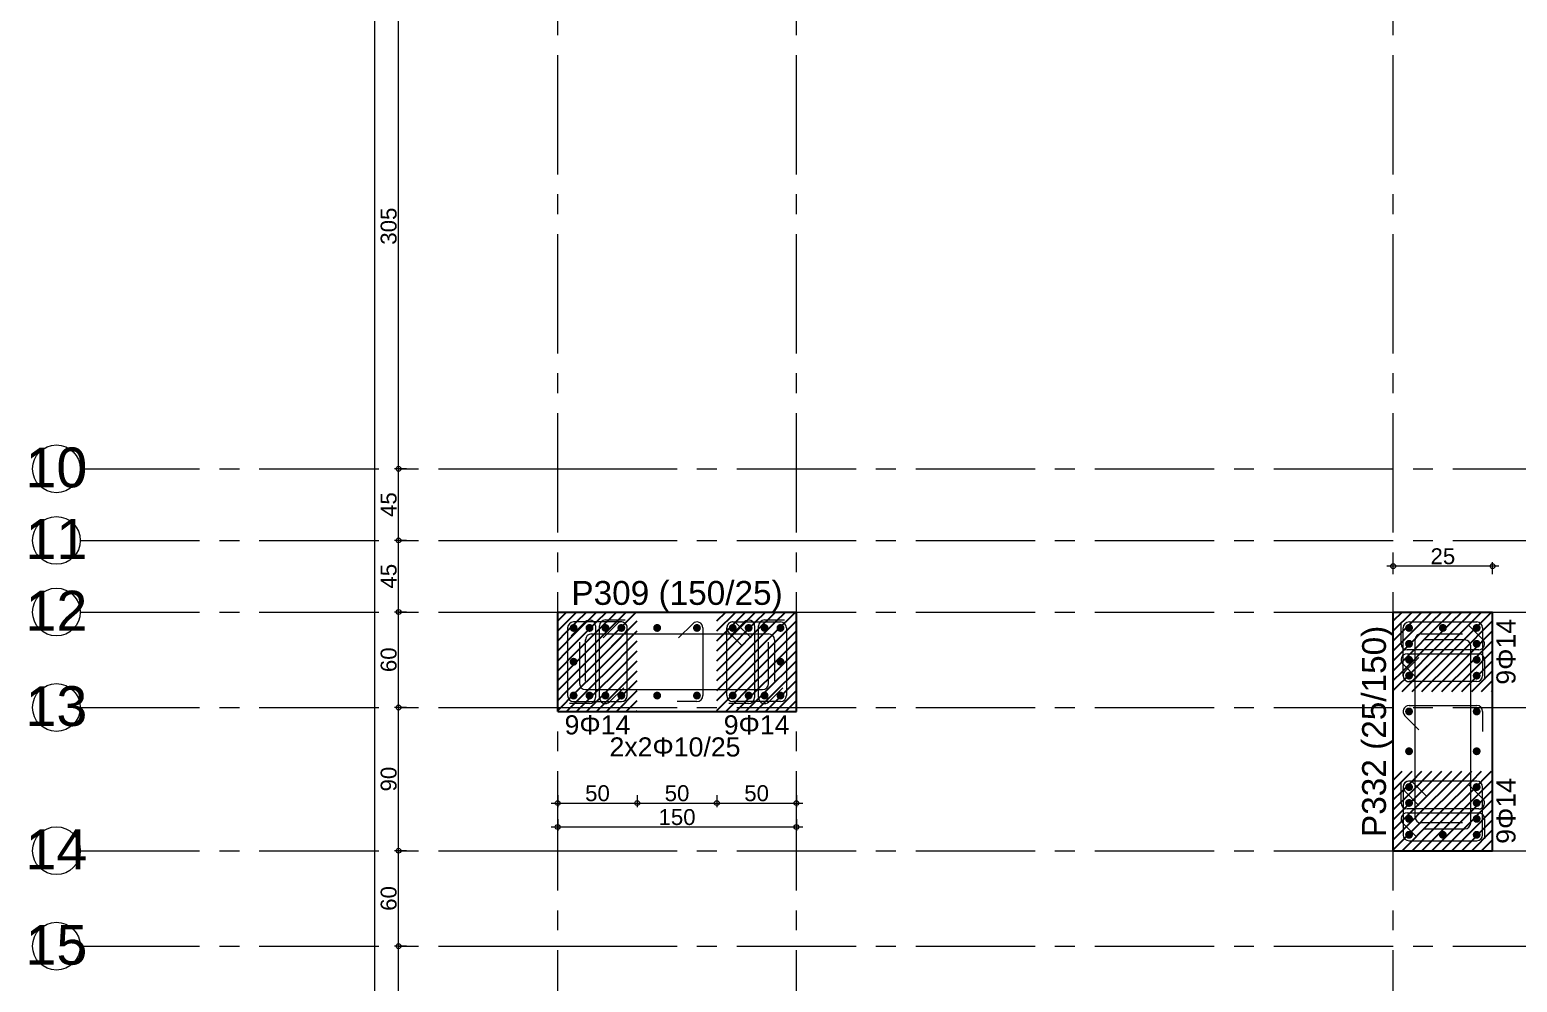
# Model space of a CAD drawing. Header units: millimetres. Extents: x 2232 to 85269, y -3593 to 5869.
# Drawn here: x 32530 to 33465, y 4461 to 5059 of the extents above; entities that cross this region are included whole.
import ezdxf

# ---------------------------------------------------------------- set-up
doc = ezdxf.new("R2010")
doc.units = ezdxf.units.MM
doc.linetypes.add('CENTER2', pattern=[112.5, 75, -12.5, 12.5, -12.5])
doc.linetypes.add('DASHDOT2', pattern=[12.7, 6.35, -3.175, 0, -3.175])
doc.layers.add('aks', color=251, linetype='DASHDOT2', lineweight=35)
for name, color, linetype in [('Donatı Yazısı', 7, 'Continuous'), ('Donatı Çizgisi', 7, 'Continuous'), ('Kolon', 7, 'Continuous'), ('Ölçülendirme', 7, 'Continuous')]:
    doc.layers.add(name, color=color, linetype=linetype)
doc.styles.add('arial_1_18', font='arial.ttf', dxfattribs={"height": 0.2})

# ---------------------------------------------------------------- blocks, each defined once
blk = doc.blocks.new('IDE999Entity7006')
at = {"layer": 'aks', "color": 250, "linetype": 'CENTER2', "lineweight": 5}
blk.add_lwpolyline([(24550.63, 200), (24550.63, 2530)], dxfattribs=at)
blk = doc.blocks.new('IDE999Entity7015')
at = {"layer": 'aks', "color": 250, "linetype": 'CENTER2', "lineweight": 5}
blk.add_lwpolyline([(24025.63, 200), (24025.63, 2530)], dxfattribs=at)
blk = doc.blocks.new('IDE999Entity7016')
at = {"layer": 'aks', "color": 250, "linetype": 'CENTER2', "lineweight": 5}
blk.add_lwpolyline([(24175.63, 200), (24175.63, 2530)], dxfattribs=at)
blk = doc.blocks.new('IDE999Entity7028')
at = {"layer": 'aks', "color": 250, "linetype": 'CENTER2', "lineweight": 5}
for points in [[(23725.63, 1575), (24025.63, 1575)], [(24025.63, 1575), (27285.63, 1575)]]:
    blk.add_lwpolyline(points, dxfattribs=at)
at = {"layer": 'aks', "color": 30, "linetype": 'Continuous', "lineweight": 5}
blk.add_circle((23710.63, 1575), 15, dxfattribs=at)
at = {"layer": 'aks', "color": 1, "linetype": 'Continuous', "lineweight": 5, "style": 'arial_1_18'}
blk.add_text('14', height=25, dxfattribs=at).set_placement((23691.21, 1563.37))
blk = doc.blocks.new('IDE999Entity7029')
at = {"layer": 'aks', "color": 250, "linetype": 'CENTER2', "lineweight": 5}
for points in [[(23725.63, 1725), (24025.63, 1725)], [(24025.63, 1725), (27285.63, 1725)]]:
    blk.add_lwpolyline(points, dxfattribs=at)
at = {"layer": 'aks', "color": 30, "linetype": 'Continuous', "lineweight": 5}
blk.add_circle((23710.63, 1725), 15, dxfattribs=at)
at = {"layer": 'aks', "color": 1, "linetype": 'Continuous', "lineweight": 5, "style": 'arial_1_18'}
blk.add_text('12', height=25, dxfattribs=at).set_placement((23691.21, 1713.37))
blk = doc.blocks.new('IDE999Entity7030')
at = {"layer": 'aks', "color": 250, "linetype": 'CENTER2', "lineweight": 5}
for points in [[(23725.63, 1515), (24025.63, 1515)], [(24025.63, 1515), (27285.63, 1515)]]:
    blk.add_lwpolyline(points, dxfattribs=at)
at = {"layer": 'aks', "color": 30, "linetype": 'Continuous', "lineweight": 5}
blk.add_circle((23710.63, 1515), 15, dxfattribs=at)
at = {"layer": 'aks', "color": 1, "linetype": 'Continuous', "lineweight": 5, "style": 'arial_1_18'}
blk.add_text('15', height=25, dxfattribs=at).set_placement((23691.21, 1503.37))
blk = doc.blocks.new('IDE999Entity7031')
at = {"layer": 'aks', "color": 250, "linetype": 'CENTER2', "lineweight": 5}
for points in [[(23725.63, 1770), (24025.63, 1770)], [(24025.63, 1770), (27285.63, 1770)]]:
    blk.add_lwpolyline(points, dxfattribs=at)
at = {"layer": 'aks', "color": 30, "linetype": 'Continuous', "lineweight": 5}
blk.add_circle((23710.63, 1770), 15, dxfattribs=at)
at = {"layer": 'aks', "color": 1, "linetype": 'Continuous', "lineweight": 5, "style": 'arial_1_18'}
blk.add_text('11', height=25, dxfattribs=at).set_placement((23691.21, 1758.37))
blk = doc.blocks.new('IDE999Entity7032')
at = {"layer": 'aks', "color": 250, "linetype": 'CENTER2', "lineweight": 5}
for points in [[(23725.63, 1665), (24025.63, 1665)], [(24025.63, 1665), (27285.63, 1665)]]:
    blk.add_lwpolyline(points, dxfattribs=at)
at = {"layer": 'aks', "color": 30, "linetype": 'Continuous', "lineweight": 5}
blk.add_circle((23710.63, 1665), 15, dxfattribs=at)
at = {"layer": 'aks', "color": 1, "linetype": 'Continuous', "lineweight": 5, "style": 'arial_1_18'}
blk.add_text('13', height=25, dxfattribs=at).set_placement((23691.21, 1653.37))
blk = doc.blocks.new('IDE999Entity7033')
at = {"layer": 'aks', "color": 250, "linetype": 'CENTER2', "lineweight": 5}
for points in [[(23725.63, 1815), (24025.63, 1815)], [(24025.63, 1815), (27285.63, 1815)]]:
    blk.add_lwpolyline(points, dxfattribs=at)
at = {"layer": 'aks', "color": 30, "linetype": 'Continuous', "lineweight": 5}
blk.add_circle((23710.63, 1815), 15, dxfattribs=at)
at = {"layer": 'aks', "color": 1, "linetype": 'Continuous', "lineweight": 5, "style": 'arial_1_18'}
blk.add_text('10', height=25, dxfattribs=at).set_placement((23691.21, 1803.37))

msp = doc.modelspace()

# ---------------------------------------------------------------- hatches: boundary and pattern name
at = {"layer": 'Donatı Çizgisi', "linetype": 'Continuous', "lineweight": 5}
h = msp.add_hatch(color=5, dxfattribs=at)
edge = h.paths.add_edge_path(flags=0)
edge.add_arc((32871.73, 4683.17), 2.5, 0, 360)
h = msp.add_hatch(color=5, dxfattribs=at)
edge = h.paths.add_edge_path(flags=0)
edge.add_arc((32881.73, 4683.17), 2.5, 0, 360)
h = msp.add_hatch(color=5, dxfattribs=at)
edge = h.paths.add_edge_path(flags=0)
edge.add_arc((32891.73, 4683.17), 2.5, 0, 360)
h = msp.add_hatch(color=5, dxfattribs=at)
edge = h.paths.add_edge_path(flags=0)
edge.add_arc((32901.73, 4683.17), 2.5, 0, 360)
h = msp.add_hatch(color=5, dxfattribs=at)
edge = h.paths.add_edge_path(flags=0)
edge.add_arc((32924.23, 4683.17), 2.5, 0, 360)
h = msp.add_hatch(color=5, dxfattribs=at)
edge = h.paths.add_edge_path(flags=0)
edge.add_arc((32949.23, 4683.17), 2.5, 0, 360)
h = msp.add_hatch(color=5, dxfattribs=at)
edge = h.paths.add_edge_path(flags=0)
edge.add_arc((32971.73, 4683.17), 2.5, 0, 360)
h = msp.add_hatch(color=5, dxfattribs=at)
edge = h.paths.add_edge_path(flags=0)
edge.add_arc((32981.73, 4683.17), 2.5, 0, 360)
h = msp.add_hatch(color=5, dxfattribs=at)
edge = h.paths.add_edge_path(flags=0)
edge.add_arc((32991.73, 4683.17), 2.5, 0, 360)
h = msp.add_hatch(color=5, dxfattribs=at)
edge = h.paths.add_edge_path(flags=0)
edge.add_arc((33001.73, 4683.17), 2.5, 0, 360)
h = msp.add_hatch(color=5, dxfattribs=at)
edge = h.paths.add_edge_path(flags=0)
edge.add_arc((33396.73, 4683.17), 2.5, 0, 360)
h = msp.add_hatch(color=5, dxfattribs=at)
edge = h.paths.add_edge_path(flags=0)
edge.add_arc((33417.98, 4683.17), 2.5, 0, 360)
h = msp.add_hatch(color=5, dxfattribs=at)
edge = h.paths.add_edge_path(flags=0)
edge.add_arc((33439.23, 4683.17), 2.5, 0, 360)
h = msp.add_hatch(color=5, dxfattribs=at)
edge = h.paths.add_edge_path(flags=0)
edge.add_arc((33396.73, 4673.17), 2.5, 0, 360)
h = msp.add_hatch(color=5, dxfattribs=at)
edge = h.paths.add_edge_path(flags=0)
edge.add_arc((33439.23, 4673.17), 2.5, 0, 360)
h = msp.add_hatch(color=5, dxfattribs=at)
edge = h.paths.add_edge_path(flags=0)
edge.add_arc((33396.73, 4663.17), 2.5, 0, 360)
h = msp.add_hatch(color=5, dxfattribs=at)
edge = h.paths.add_edge_path(flags=0)
edge.add_arc((33439.23, 4663.17), 2.5, 0, 360)
h = msp.add_hatch(color=5, dxfattribs=at)
edge = h.paths.add_edge_path(flags=0)
edge.add_arc((32871.73, 4661.92), 2.5, 0, 360)
h = msp.add_hatch(color=5, dxfattribs=at)
edge = h.paths.add_edge_path(flags=0)
edge.add_arc((33001.73, 4661.92), 2.5, 0, 360)
h = msp.add_hatch(color=5, dxfattribs=at)
edge = h.paths.add_edge_path(flags=0)
edge.add_arc((33396.73, 4653.17), 2.5, 0, 360)
h = msp.add_hatch(color=5, dxfattribs=at)
edge = h.paths.add_edge_path(flags=0)
edge.add_arc((33439.23, 4653.17), 2.5, 0, 360)
h = msp.add_hatch(color=5, dxfattribs=at)
edge = h.paths.add_edge_path(flags=0)
edge.add_arc((32871.73, 4640.67), 2.5, 0, 360)
h = msp.add_hatch(color=5, dxfattribs=at)
edge = h.paths.add_edge_path(flags=0)
edge.add_arc((32881.73, 4640.67), 2.5, 0, 360)
h = msp.add_hatch(color=5, dxfattribs=at)
edge = h.paths.add_edge_path(flags=0)
edge.add_arc((32891.73, 4640.67), 2.5, 0, 360)
h = msp.add_hatch(color=5, dxfattribs=at)
edge = h.paths.add_edge_path(flags=0)
edge.add_arc((32901.73, 4640.67), 2.5, 0, 360)
h = msp.add_hatch(color=5, dxfattribs=at)
edge = h.paths.add_edge_path(flags=0)
edge.add_arc((32924.23, 4640.67), 2.5, 0, 360)
h = msp.add_hatch(color=5, dxfattribs=at)
edge = h.paths.add_edge_path(flags=0)
edge.add_arc((32949.23, 4640.67), 2.5, 0, 360)
h = msp.add_hatch(color=5, dxfattribs=at)
edge = h.paths.add_edge_path(flags=0)
edge.add_arc((32971.73, 4640.67), 2.5, 0, 360)
h = msp.add_hatch(color=5, dxfattribs=at)
edge = h.paths.add_edge_path(flags=0)
edge.add_arc((32981.73, 4640.67), 2.5, 0, 360)
h = msp.add_hatch(color=5, dxfattribs=at)
edge = h.paths.add_edge_path(flags=0)
edge.add_arc((32991.73, 4640.67), 2.5, 0, 360)
h = msp.add_hatch(color=5, dxfattribs=at)
edge = h.paths.add_edge_path(flags=0)
edge.add_arc((33001.73, 4640.67), 2.5, 0, 360)
h = msp.add_hatch(color=5, dxfattribs=at)
edge = h.paths.add_edge_path(flags=0)
edge.add_arc((33396.73, 4630.67), 2.5, 0, 360)
h = msp.add_hatch(color=5, dxfattribs=at)
edge = h.paths.add_edge_path(flags=0)
edge.add_arc((33439.23, 4630.67), 2.5, 0, 360)
h = msp.add_hatch(color=5, dxfattribs=at)
edge = h.paths.add_edge_path(flags=0)
edge.add_arc((33396.73, 4605.67), 2.5, 0, 360)
h = msp.add_hatch(color=5, dxfattribs=at)
edge = h.paths.add_edge_path(flags=0)
edge.add_arc((33439.23, 4605.67), 2.5, 0, 360)
h = msp.add_hatch(color=5, dxfattribs=at)
edge = h.paths.add_edge_path(flags=0)
edge.add_arc((33396.73, 4583.17), 2.5, 0, 360)
h = msp.add_hatch(color=5, dxfattribs=at)
edge = h.paths.add_edge_path(flags=0)
edge.add_arc((33439.23, 4583.17), 2.5, 0, 360)
h = msp.add_hatch(color=5, dxfattribs=at)
edge = h.paths.add_edge_path(flags=0)
edge.add_arc((33396.73, 4573.17), 2.5, 0, 360)
h = msp.add_hatch(color=5, dxfattribs=at)
edge = h.paths.add_edge_path(flags=0)
edge.add_arc((33439.23, 4573.17), 2.5, 0, 360)
h = msp.add_hatch(color=5, dxfattribs=at)
edge = h.paths.add_edge_path(flags=0)
edge.add_arc((33396.73, 4563.17), 2.5, 0, 360)
h = msp.add_hatch(color=5, dxfattribs=at)
edge = h.paths.add_edge_path(flags=0)
edge.add_arc((33439.23, 4563.17), 2.5, 0, 360)
h = msp.add_hatch(color=5, dxfattribs=at)
edge = h.paths.add_edge_path(flags=0)
edge.add_arc((33396.73, 4553.17), 2.5, 0, 360)
h = msp.add_hatch(color=5, dxfattribs=at)
edge = h.paths.add_edge_path(flags=0)
edge.add_arc((33417.98, 4553.17), 2.5, 0, 360)
h = msp.add_hatch(color=5, dxfattribs=at)
edge = h.paths.add_edge_path(flags=0)
edge.add_arc((33439.23, 4553.17), 2.5, 0, 360)

# ---------------------------------------------------------------- linework, layer by layer
at = {"layer": 'Donatı Çizgisi', "color": 5, "linetype": 'Continuous', "lineweight": 5}
for points in [[(32867.98, 4683.17), (32867.98, 4640.67)], [(32901.73, 4686.92), (32871.73, 4686.92)], [(32899.08, 4685.82), (32890.24, 4676.98)], [(32905.48, 4640.67), (32905.48, 4683.17)], [(32967.98, 4640.67), (32967.98, 4683.17)], [(32971.73, 4686.92), (33001.73, 4686.92)], [(32974.38, 4685.82), (32983.22, 4676.98)], [(33005.48, 4683.17), (33005.48, 4640.67)], [(33392.98, 4653.17), (33392.98, 4683.17)], [(33396.73, 4686.92), (33439.23, 4686.92)], [(33442.98, 4683.17), (33442.98, 4653.17)], [(32895.54, 4671.67), (32904.38, 4680.51)], [(32977.92, 4671.67), (32969.08, 4680.51)], [(33394.08, 4655.82), (33402.92, 4664.66)], [(33408.22, 4659.35), (33399.38, 4650.51)], [(33439.23, 4649.42), (33396.73, 4649.42)], [(32871.73, 4636.92), (32901.73, 4636.92)], [(33001.73, 4636.92), (32971.73, 4636.92)], [(33392.98, 4583.17), (33392.98, 4553.17)], [(33394.08, 4580.51), (33402.92, 4571.67)], [(33439.23, 4586.92), (33396.73, 4586.92)], [(33408.22, 4576.98), (33399.38, 4585.82)], [(33442.98, 4553.17), (33442.98, 4583.17)], [(33396.73, 4549.42), (33439.23, 4549.42)]]:
    msp.add_lwpolyline(points, dxfattribs=at)
at = {"layer": 'Donatı Çizgisi', "color": 1, "linetype": 'Continuous', "lineweight": 5}
for points in [[(32870.24, 4678.23), (32879.08, 4687.07)], [(32885.48, 4684.42), (32885.48, 4639.42)], [(32887.98, 4639.42), (32887.98, 4684.42)], [(32891.73, 4688.17), (32904.23, 4688.17)], [(32937.74, 4676.98), (32946.58, 4685.82)], [(32952.98, 4683.17), (32952.98, 4640.67)], [(32970.24, 4678.23), (32979.08, 4687.07)], [(32985.48, 4684.42), (32985.48, 4639.42)], [(32987.98, 4639.42), (32987.98, 4684.42)], [(32991.73, 4688.17), (33004.23, 4688.17)], [(33391.73, 4673.17), (33391.73, 4685.67)], [(33434.29, 4684.66), (33443.13, 4675.82)], [(32875.48, 4674.17), (32875.48, 4648.17)], [(32879.23, 4649.67), (32879.23, 4675.67)], [(32882.98, 4679.42), (32994.23, 4679.42)], [(32994.23, 4648.17), (32994.23, 4674.17)], [(32997.98, 4675.67), (32997.98, 4649.67)], [(33400.48, 4564.42), (33400.48, 4675.67)], [(33404.23, 4679.42), (33430.23, 4679.42)], [(33431.73, 4675.67), (33405.73, 4675.67)], [(33440.48, 4669.42), (33395.48, 4669.42)], [(33395.48, 4666.92), (33440.48, 4666.92)], [(33435.48, 4560.67), (33435.48, 4671.92)], [(33401.67, 4651.67), (33392.83, 4660.51)], [(33444.23, 4663.17), (33444.23, 4650.67)], [(32879.23, 4644.42), (32990.48, 4644.42)], [(32903.22, 4645.6), (32894.38, 4636.76)], [(32949.23, 4636.92), (32936.73, 4636.92)], [(33003.22, 4645.6), (32994.38, 4636.76)], [(32881.73, 4635.67), (32869.23, 4635.67)], [(32981.73, 4635.67), (32969.23, 4635.67)], [(33402.92, 4619.17), (33394.08, 4628.01)], [(33396.73, 4634.42), (33439.23, 4634.42)], [(33442.98, 4630.67), (33442.98, 4618.17)], [(33391.73, 4573.17), (33391.73, 4585.67)], [(33434.29, 4584.66), (33443.13, 4575.82)], [(33440.48, 4569.42), (33395.48, 4569.42)], [(33395.48, 4566.92), (33440.48, 4566.92)], [(33444.23, 4563.17), (33444.23, 4550.67)], [(33401.67, 4551.67), (33392.83, 4560.51)], [(33430.23, 4560.67), (33404.23, 4560.67)], [(33405.73, 4556.92), (33431.73, 4556.92)]]:
    msp.add_lwpolyline(points, dxfattribs=at)
at = {"layer": 'Donatı Çizgisi', "color": 5, "linetype": 'Continuous', "lineweight": 5}
for centre, start, end in [((32871.73, 4683.17), 90, 180), ((32901.73, 4683.17), 0, 135), ((32901.73, 4683.17), 315, 90), ((32971.73, 4683.17), 90, 225), ((32971.73, 4683.17), 45, 180), ((33001.73, 4683.17), 0, 90), ((33396.73, 4683.17), 90, 180), ((33439.23, 4683.17), 0, 90), ((33396.73, 4653.17), 135, 270), ((33396.73, 4653.17), 180, 315), ((33439.23, 4653.17), 270, 0), ((32871.73, 4640.67), 180, 270), ((32901.73, 4640.67), 270, 0), ((32971.73, 4640.67), 180, 270), ((33001.73, 4640.67), 270, 0), ((33396.73, 4583.17), 45, 180), ((33396.73, 4583.17), 90, 225), ((33439.23, 4583.17), 0, 90), ((33396.73, 4553.17), 180, 270), ((33439.23, 4553.17), 270, 0)]:
    msp.add_arc(centre, 3.75, start, end, dxfattribs=at)
at = {"layer": 'Donatı Çizgisi', "color": 1, "linetype": 'Continuous', "lineweight": 5}
for centre, start, end in [((32881.73, 4684.42), 0, 135), ((32891.73, 4684.42), 90, 180), ((32949.23, 4683.17), 0, 135), ((32981.73, 4684.42), 0, 135), ((32991.73, 4684.42), 90, 180), ((32882.98, 4675.67), 90, 180), ((32994.23, 4675.67), 0, 90), ((33404.23, 4675.67), 90, 180), ((33431.73, 4671.92), 0, 90), ((33440.48, 4673.17), 270, 45), ((33395.48, 4673.17), 180, 270), ((33395.48, 4663.17), 90, 225), ((33440.48, 4663.17), 0, 90), ((32879.23, 4648.17), 180, 270), ((32990.48, 4648.17), 270, 0), ((32881.73, 4639.42), 270, 0), ((32891.73, 4639.42), 180, 315), ((32949.23, 4640.67), 270, 0), ((32981.73, 4639.42), 270, 0), ((32991.73, 4639.42), 180, 315), ((33396.73, 4630.67), 90, 225), ((33439.23, 4630.67), 0, 90), ((33395.48, 4573.17), 180, 270), ((33440.48, 4573.17), 270, 45), ((33395.48, 4563.17), 90, 225), ((33404.23, 4564.42), 180, 270), ((33440.48, 4563.17), 0, 90), ((33431.73, 4560.67), 270, 0)]:
    msp.add_arc(centre, 3.75, start, end, dxfattribs=at)
at = {"layer": 'Kolon', "color": 251, "linetype": 'Continuous', "lineweight": -3}
for points in [[(32861.73, 4681.3), (32873.6, 4693.17)], [(32861.73, 4687.55), (32867.35, 4693.17)], [(32873.6, 4680.67), (32886.1, 4693.17)], [(32873.6, 4686.92), (32879.85, 4693.17)], [(32886.1, 4680.67), (32898.6, 4693.17)], [(32886.1, 4686.92), (32892.35, 4693.17)], [(32898.6, 4680.67), (32911.1, 4693.17)], [(32898.6, 4686.92), (32904.85, 4693.17)], [(32961.73, 4681.3), (32973.6, 4693.17)], [(32961.73, 4687.55), (32967.35, 4693.17)], [(32973.6, 4680.67), (32986.1, 4693.17)], [(32973.6, 4686.92), (32979.85, 4693.17)], [(32986.1, 4680.67), (32998.6, 4693.17)], [(32986.1, 4686.92), (32992.35, 4693.17)], [(32998.6, 4680.67), (33011.1, 4693.17)], [(32998.6, 4686.92), (33004.85, 4693.17)], [(33386.73, 4681.3), (33398.6, 4693.17)], [(33386.73, 4687.55), (33392.35, 4693.17)], [(33398.6, 4680.67), (33411.1, 4693.17)], [(33398.6, 4686.92), (33404.85, 4693.17)], [(33411.1, 4680.67), (33423.6, 4693.17)], [(33411.1, 4686.92), (33417.35, 4693.17)], [(33423.6, 4680.67), (33436.1, 4693.17)], [(33423.6, 4686.92), (33429.85, 4693.17)], [(33436.1, 4680.67), (33448.6, 4693.17)], [(33436.1, 4686.92), (33442.35, 4693.17)], [(32867.35, 4680.67), (32873.6, 4686.92)], [(32879.85, 4680.67), (32886.1, 4686.92)], [(32892.35, 4680.67), (32898.6, 4686.92)], [(32904.85, 4680.67), (32911.1, 4686.92)], [(32911.1, 4686.92), (32911.73, 4687.55)], [(32967.35, 4680.67), (32973.6, 4686.92)], [(32979.85, 4680.67), (32986.1, 4686.92)], [(32992.35, 4680.67), (32998.6, 4686.92)], [(33004.85, 4680.67), (33011.1, 4686.92)], [(33011.1, 4686.92), (33011.73, 4687.55)], [(33392.35, 4680.67), (33398.6, 4686.92)], [(33404.85, 4680.67), (33411.1, 4686.92)], [(33417.35, 4680.67), (33423.6, 4686.92)], [(33429.85, 4680.67), (33436.1, 4686.92)], [(33442.35, 4680.67), (33448.6, 4686.92)], [(33448.6, 4686.92), (33449.23, 4687.55)], [(32861.73, 4668.8), (32873.6, 4680.67)], [(32861.73, 4675.05), (32867.35, 4680.67)], [(32867.35, 4668.17), (32873.6, 4674.42)], [(32873.6, 4668.17), (32886.1, 4680.67)], [(32873.6, 4674.42), (32879.85, 4680.67)], [(32879.85, 4668.17), (32886.1, 4674.42)], [(32886.1, 4668.17), (32898.6, 4680.67)], [(32886.1, 4674.42), (32892.35, 4680.67)], [(32892.35, 4668.17), (32898.6, 4674.42)], [(32898.6, 4668.17), (32911.1, 4680.67)], [(32898.6, 4674.42), (32904.85, 4680.67)], [(32904.85, 4668.17), (32911.1, 4674.42)], [(32911.1, 4680.67), (32911.73, 4681.3)], [(32911.1, 4674.42), (32911.73, 4675.05)], [(32961.73, 4668.8), (32973.6, 4680.67)], [(32961.73, 4675.05), (32967.35, 4680.67)], [(32967.35, 4668.17), (32973.6, 4674.42)], [(32973.6, 4668.17), (32986.1, 4680.67)], [(32973.6, 4674.42), (32979.85, 4680.67)], [(32979.85, 4668.17), (32986.1, 4674.42)], [(32986.1, 4668.17), (32998.6, 4680.67)], [(32986.1, 4674.42), (32992.35, 4680.67)], [(32992.35, 4668.17), (32998.6, 4674.42)], [(32998.6, 4668.17), (33011.1, 4680.67)], [(32998.6, 4674.42), (33004.85, 4680.67)], [(33004.85, 4668.17), (33011.1, 4674.42)], [(33011.1, 4680.67), (33011.73, 4681.3)], [(33011.1, 4674.42), (33011.73, 4675.05)], [(33386.73, 4668.8), (33398.6, 4680.67)], [(33386.73, 4675.05), (33392.35, 4680.67)], [(33392.35, 4668.17), (33398.6, 4674.42)], [(33398.6, 4668.17), (33411.1, 4680.67)], [(33398.6, 4674.42), (33404.85, 4680.67)], [(33404.85, 4668.17), (33411.1, 4674.42)], [(33411.1, 4668.17), (33423.6, 4680.67)], [(33411.1, 4674.42), (33417.35, 4680.67)], [(33417.35, 4668.17), (33423.6, 4674.42)], [(33423.6, 4668.17), (33436.1, 4680.67)], [(33423.6, 4674.42), (33429.85, 4680.67)], [(33429.85, 4668.17), (33436.1, 4674.42)], [(33436.1, 4668.17), (33448.6, 4680.67)], [(33436.1, 4674.42), (33442.35, 4680.67)], [(33442.35, 4668.17), (33448.6, 4674.42)], [(33448.6, 4680.67), (33449.23, 4681.3)], [(33448.6, 4674.42), (33449.23, 4675.05)], [(32861.73, 4656.3), (32873.6, 4668.17)], [(32861.73, 4662.55), (32867.35, 4668.17)], [(32873.6, 4655.67), (32886.1, 4668.17)], [(32873.6, 4661.92), (32879.85, 4668.17)], [(32886.1, 4655.67), (32898.6, 4668.17)], [(32886.1, 4661.92), (32892.35, 4668.17)], [(32898.6, 4655.67), (32911.1, 4668.17)], [(32898.6, 4661.92), (32904.85, 4668.17)], [(32911.1, 4668.17), (32911.73, 4668.8)], [(32961.73, 4656.3), (32973.6, 4668.17)], [(32961.73, 4662.55), (32967.35, 4668.17)], [(32973.6, 4655.67), (32986.1, 4668.17)], [(32973.6, 4661.92), (32979.85, 4668.17)], [(32986.1, 4655.67), (32998.6, 4668.17)], [(32986.1, 4661.92), (32992.35, 4668.17)], [(32998.6, 4655.67), (33011.1, 4668.17)], [(32998.6, 4661.92), (33004.85, 4668.17)], [(33011.1, 4668.17), (33011.73, 4668.8)], [(33386.73, 4656.3), (33398.6, 4668.17)], [(33386.73, 4662.55), (33392.35, 4668.17)], [(33398.6, 4655.67), (33411.1, 4668.17)], [(33398.6, 4661.92), (33404.85, 4668.17)], [(33411.1, 4655.67), (33423.6, 4668.17)], [(33411.1, 4661.92), (33417.35, 4668.17)], [(33423.6, 4655.67), (33436.1, 4668.17)], [(33423.6, 4661.92), (33429.85, 4668.17)], [(33436.1, 4655.67), (33448.6, 4668.17)], [(33436.1, 4661.92), (33442.35, 4668.17)], [(33448.6, 4668.17), (33449.23, 4668.8)], [(32861.73, 4643.8), (32873.6, 4655.67)], [(32861.73, 4650.05), (32867.35, 4655.67)], [(32867.35, 4655.67), (32873.6, 4661.92)], [(32873.6, 4643.17), (32886.1, 4655.67)], [(32873.6, 4649.42), (32879.85, 4655.67)], [(32879.85, 4655.67), (32886.1, 4661.92)], [(32886.1, 4643.17), (32898.6, 4655.67)], [(32886.1, 4649.42), (32892.35, 4655.67)], [(32892.35, 4655.67), (32898.6, 4661.92)], [(32898.6, 4643.17), (32911.1, 4655.67)], [(32898.6, 4649.42), (32904.85, 4655.67)], [(32904.85, 4655.67), (32911.1, 4661.92)], [(32911.1, 4661.92), (32911.73, 4662.55)], [(32911.1, 4655.67), (32911.73, 4656.3)], [(32961.73, 4643.8), (32973.6, 4655.67)], [(32961.73, 4650.05), (32967.35, 4655.67)], [(32967.35, 4655.67), (32973.6, 4661.92)], [(32973.6, 4643.17), (32986.1, 4655.67)], [(32973.6, 4649.42), (32979.85, 4655.67)], [(32979.85, 4655.67), (32986.1, 4661.92)], [(32986.1, 4643.17), (32998.6, 4655.67)], [(32986.1, 4649.42), (32992.35, 4655.67)], [(32992.35, 4655.67), (32998.6, 4661.92)], [(32998.6, 4643.17), (33011.1, 4655.67)], [(32998.6, 4649.42), (33004.85, 4655.67)], [(33004.85, 4655.67), (33011.1, 4661.92)], [(33011.1, 4661.92), (33011.73, 4662.55)], [(33011.1, 4655.67), (33011.73, 4656.3)], [(33386.73, 4643.8), (33398.6, 4655.67)], [(33386.73, 4650.05), (33392.35, 4655.67)], [(33392.35, 4655.67), (33398.6, 4661.92)], [(33398.6, 4643.17), (33411.1, 4655.67)], [(33398.6, 4649.42), (33404.85, 4655.67)], [(33404.85, 4655.67), (33411.1, 4661.92)], [(33411.1, 4643.17), (33423.6, 4655.67)], [(33411.1, 4649.42), (33417.35, 4655.67)], [(33417.35, 4655.67), (33423.6, 4661.92)], [(33423.6, 4643.17), (33436.1, 4655.67)], [(33423.6, 4649.42), (33429.85, 4655.67)], [(33429.85, 4655.67), (33436.1, 4661.92)], [(33436.1, 4643.17), (33448.6, 4655.67)], [(33436.1, 4649.42), (33442.35, 4655.67)], [(33442.35, 4655.67), (33448.6, 4661.92)], [(33448.6, 4661.92), (33449.23, 4662.55)], [(33448.6, 4655.67), (33449.23, 4656.3)], [(32867.35, 4643.17), (32873.6, 4649.42)], [(32879.85, 4643.17), (32886.1, 4649.42)], [(32892.35, 4643.17), (32898.6, 4649.42)], [(32904.85, 4643.17), (32911.1, 4649.42)], [(32911.1, 4649.42), (32911.73, 4650.05)], [(32967.35, 4643.17), (32973.6, 4649.42)], [(32979.85, 4643.17), (32986.1, 4649.42)], [(32992.35, 4643.17), (32998.6, 4649.42)], [(33004.85, 4643.17), (33011.1, 4649.42)], [(33011.1, 4649.42), (33011.73, 4650.05)], [(33392.35, 4643.17), (33398.6, 4649.42)], [(33404.85, 4643.17), (33411.1, 4649.42)], [(33417.35, 4643.17), (33423.6, 4649.42)], [(33429.85, 4643.17), (33436.1, 4649.42)], [(33442.35, 4643.17), (33448.6, 4649.42)], [(33448.6, 4649.42), (33449.23, 4650.05)], [(32861.73, 4631.3), (32873.6, 4643.17)], [(32861.73, 4637.55), (32867.35, 4643.17)], [(32867.35, 4630.67), (32873.6, 4636.92)], [(32873.6, 4630.67), (32886.1, 4643.17)], [(32873.6, 4636.92), (32879.85, 4643.17)], [(32879.85, 4630.67), (32886.1, 4636.92)], [(32886.1, 4630.67), (32898.6, 4643.17)], [(32886.1, 4636.92), (32892.35, 4643.17)], [(32892.35, 4630.67), (32898.6, 4636.92)], [(32898.6, 4630.67), (32911.1, 4643.17)], [(32898.6, 4636.92), (32904.85, 4643.17)], [(32904.85, 4630.67), (32911.1, 4636.92)], [(32911.1, 4643.17), (32911.73, 4643.8)], [(32911.1, 4636.92), (32911.73, 4637.55)], [(32961.73, 4631.3), (32973.6, 4643.17)], [(32961.73, 4637.55), (32967.35, 4643.17)], [(32967.35, 4630.67), (32973.6, 4636.92)], [(32973.6, 4630.67), (32986.1, 4643.17)], [(32973.6, 4636.92), (32979.85, 4643.17)], [(32979.85, 4630.67), (32986.1, 4636.92)], [(32986.1, 4630.67), (32998.6, 4643.17)], [(32986.1, 4636.92), (32992.35, 4643.17)], [(32992.35, 4630.67), (32998.6, 4636.92)], [(32998.6, 4630.67), (33011.1, 4643.17)], [(32998.6, 4636.92), (33004.85, 4643.17)], [(33004.85, 4630.67), (33011.1, 4636.92)], [(33011.1, 4643.17), (33011.73, 4643.8)], [(33011.1, 4636.92), (33011.73, 4637.55)], [(33392.35, 4643.17), (33392.35, 4643.17)], [(33398.6, 4643.17), (33398.6, 4643.17)], [(33404.85, 4643.17), (33404.85, 4643.17)], [(33411.1, 4643.17), (33411.1, 4643.17)], [(33417.35, 4643.17), (33417.35, 4643.17)], [(33423.6, 4643.17), (33423.6, 4643.17)], [(33429.85, 4643.17), (33429.85, 4643.17)], [(33436.1, 4643.17), (33436.1, 4643.17)], [(33442.35, 4643.17), (33442.35, 4643.17)], [(33448.6, 4643.17), (33449.23, 4643.8)], [(33448.6, 4643.17), (33448.6, 4643.17)], [(32867.35, 4630.67), (32867.35, 4630.67)], [(32873.6, 4630.67), (32873.6, 4630.67)], [(32879.85, 4630.67), (32879.85, 4630.67)], [(32886.1, 4630.67), (32886.1, 4630.67)], [(32892.35, 4630.67), (32892.35, 4630.67)], [(32898.6, 4630.67), (32898.6, 4630.67)], [(32904.85, 4630.67), (32904.85, 4630.67)], [(32911.1, 4630.67), (32911.73, 4631.3)], [(32911.1, 4630.67), (32911.1, 4630.67)], [(32967.35, 4630.67), (32967.35, 4630.67)], [(32973.6, 4630.67), (32973.6, 4630.67)], [(32979.85, 4630.67), (32979.85, 4630.67)], [(32986.1, 4630.67), (32986.1, 4630.67)], [(32992.35, 4630.67), (32992.35, 4630.67)], [(32998.6, 4630.67), (32998.6, 4630.67)], [(33004.85, 4630.67), (33004.85, 4630.67)], [(33011.1, 4630.67), (33011.73, 4631.3)], [(33011.1, 4630.67), (33011.1, 4630.67)], [(33386.73, 4581.3), (33398.6, 4593.17)], [(33386.73, 4587.55), (33392.35, 4593.17)], [(33398.6, 4580.67), (33411.1, 4593.17)], [(33398.6, 4586.92), (33404.85, 4593.17)], [(33411.1, 4580.67), (33423.6, 4593.17)], [(33411.1, 4586.92), (33417.35, 4593.17)], [(33423.6, 4580.67), (33436.1, 4593.17)], [(33423.6, 4586.92), (33429.85, 4593.17)], [(33436.1, 4580.67), (33448.6, 4593.17)], [(33436.1, 4586.92), (33442.35, 4593.17)], [(33386.73, 4568.8), (33398.6, 4580.67)], [(33386.73, 4575.05), (33392.35, 4580.67)], [(33392.35, 4580.67), (33398.6, 4586.92)], [(33398.6, 4568.17), (33411.1, 4580.67)], [(33398.6, 4574.42), (33404.85, 4580.67)], [(33404.85, 4580.67), (33411.1, 4586.92)], [(33411.1, 4568.17), (33423.6, 4580.67)], [(33411.1, 4574.42), (33417.35, 4580.67)], [(33417.35, 4580.67), (33423.6, 4586.92)], [(33423.6, 4568.17), (33436.1, 4580.67)], [(33423.6, 4574.42), (33429.85, 4580.67)], [(33429.85, 4580.67), (33436.1, 4586.92)], [(33436.1, 4568.17), (33448.6, 4580.67)], [(33436.1, 4574.42), (33442.35, 4580.67)], [(33442.35, 4580.67), (33448.6, 4586.92)], [(33448.6, 4586.92), (33449.23, 4587.55)], [(33448.6, 4580.67), (33449.23, 4581.3)], [(33392.35, 4568.17), (33398.6, 4574.42)], [(33404.85, 4568.17), (33411.1, 4574.42)], [(33417.35, 4568.17), (33423.6, 4574.42)], [(33429.85, 4568.17), (33436.1, 4574.42)], [(33442.35, 4568.17), (33448.6, 4574.42)], [(33448.6, 4574.42), (33449.23, 4575.05)], [(33386.73, 4556.3), (33398.6, 4568.17)], [(33386.73, 4562.55), (33392.35, 4568.17)], [(33392.35, 4555.67), (33398.6, 4561.92)], [(33398.6, 4555.67), (33411.1, 4568.17)], [(33398.6, 4561.92), (33404.85, 4568.17)], [(33404.85, 4555.67), (33411.1, 4561.92)], [(33411.1, 4555.67), (33423.6, 4568.17)], [(33411.1, 4561.92), (33417.35, 4568.17)], [(33417.35, 4555.67), (33423.6, 4561.92)], [(33423.6, 4555.67), (33436.1, 4568.17)], [(33423.6, 4561.92), (33429.85, 4568.17)], [(33429.85, 4555.67), (33436.1, 4561.92)], [(33436.1, 4555.67), (33448.6, 4568.17)], [(33436.1, 4561.92), (33442.35, 4568.17)], [(33442.35, 4555.67), (33448.6, 4561.92)], [(33448.6, 4568.17), (33449.23, 4568.8)], [(33448.6, 4561.92), (33449.23, 4562.55)], [(33386.73, 4543.8), (33398.6, 4555.67)], [(33386.73, 4550.05), (33392.35, 4555.67)], [(33398.6, 4543.17), (33411.1, 4555.67)], [(33398.6, 4549.42), (33404.85, 4555.67)], [(33411.1, 4543.17), (33423.6, 4555.67)], [(33411.1, 4549.42), (33417.35, 4555.67)], [(33423.6, 4543.17), (33436.1, 4555.67)], [(33423.6, 4549.42), (33429.85, 4555.67)], [(33436.1, 4543.17), (33448.6, 4555.67)], [(33436.1, 4549.42), (33442.35, 4555.67)], [(33448.6, 4555.67), (33449.23, 4556.3)], [(33392.35, 4543.17), (33398.6, 4549.42)], [(33392.35, 4543.17), (33392.35, 4543.17)], [(33398.6, 4543.17), (33398.6, 4543.17)], [(33404.85, 4543.17), (33411.1, 4549.42)], [(33404.85, 4543.17), (33404.85, 4543.17)], [(33411.1, 4543.17), (33411.1, 4543.17)], [(33417.35, 4543.17), (33423.6, 4549.42)], [(33417.35, 4543.17), (33417.35, 4543.17)], [(33423.6, 4543.17), (33423.6, 4543.17)], [(33429.85, 4543.17), (33436.1, 4549.42)], [(33429.85, 4543.17), (33429.85, 4543.17)], [(33436.1, 4543.17), (33436.1, 4543.17)], [(33442.35, 4543.17), (33448.6, 4549.42)], [(33442.35, 4543.17), (33442.35, 4543.17)], [(33448.6, 4549.42), (33449.23, 4550.05)], [(33448.6, 4543.17), (33449.23, 4543.8)], [(33448.6, 4543.17), (33448.6, 4543.17)]]:
    msp.add_lwpolyline(points, dxfattribs=at)
at = {"layer": 'Kolon', "color": 33, "linetype": 'Continuous', "lineweight": -3}
for points in [[(32861.73, 4693.17), (33011.73, 4693.17)], [(32861.73, 4630.67), (32861.73, 4693.17)], [(33011.73, 4630.67), (33011.73, 4693.17)], [(33386.73, 4543.17), (33386.73, 4693.17)], [(33386.73, 4693.17), (33449.23, 4693.17)], [(33449.23, 4543.17), (33449.23, 4693.17)], [(32861.73, 4630.67), (33011.73, 4630.67)], [(33386.73, 4543.17), (33449.23, 4543.17)]]:
    msp.add_lwpolyline(points, dxfattribs=at)
at = {"layer": 'Ölçülendirme', "color": 5, "linetype": 'Continuous', "lineweight": 5}
for points in [[(32746.73, 3164.17), (32746.73, 5502.17)], [(32761.73, 3164.17), (32761.73, 5502.17)], [(32766.73, 4783.17), (32759.23, 4783.17)], [(32766.73, 4738.17), (32759.23, 4738.17)], [(33453.23, 4721.97), (33382.73, 4721.97)], [(33386.73, 4716.97), (33386.73, 4724.47)], [(33449.23, 4716.97), (33449.23, 4724.47)], [(32766.73, 4693.17), (32759.23, 4693.17)], [(32766.73, 4633.17), (32759.23, 4633.17)], [(32857.73, 4573.07), (33015.73, 4573.07)], [(32861.73, 4578.07), (32861.73, 4570.57)], [(32911.73, 4578.07), (32911.73, 4570.57)], [(32961.73, 4578.07), (32961.73, 4570.57)], [(33011.73, 4578.07), (33011.73, 4570.57)], [(32861.73, 4563.07), (32861.73, 4555.57)], [(33011.73, 4563.07), (33011.73, 4555.57)], [(32857.73, 4558.07), (33015.73, 4558.07)], [(32766.73, 4543.17), (32759.23, 4543.17)], [(32766.73, 4483.17), (32759.23, 4483.17)]]:
    msp.add_lwpolyline(points, dxfattribs=at)
for centre in [(32761.73, 4783.17), (32761.73, 4738.17), (33386.73, 4721.97), (33449.23, 4721.97), (32761.73, 4693.17), (32761.73, 4633.17), (32861.73, 4573.07), (32911.73, 4573.07), (32961.73, 4573.07), (33011.73, 4573.07), (32861.73, 4558.07), (33011.73, 4558.07), (32761.73, 4543.17), (32761.73, 4483.17)]:
    msp.add_circle(centre, 1.5, dxfattribs=at)

# ---------------------------------------------------------------- block references
at = {"layer": 'aks'}
for name in ['IDE999Entity7015', 'IDE999Entity7016', 'IDE999Entity7006', 'IDE999Entity7033', 'IDE999Entity7031', 'IDE999Entity7029', 'IDE999Entity7032', 'IDE999Entity7028', 'IDE999Entity7030']:
    msp.add_blockref(name, (8836.1, 2968.17), dxfattribs=at)

# ---------------------------------------------------------------- texts
at = {"layer": 'Donatı Yazısı', "color": 1, "linetype": 'Continuous', "lineweight": 5, "style": 'arial_1_18'}
for p in [(33463.63, 4647.5), (33463.63, 4547.5)]:
    msp.add_text('9Φ14', height=12, rotation=90, dxfattribs=at).set_placement(p)
for s, p in [('9Φ14', (32866.06, 4616.27)), ('9Φ14', (32966.06, 4616.27)), ('2x2Φ10/25', (32894.27, 4602.39))]:
    msp.add_text(s, height=12, dxfattribs=at).set_placement(p)
at = {"layer": 'Kolon', "color": 1, "linetype": 'Continuous', "lineweight": 5, "style": 'arial_1_18'}
msp.add_text('P309 (150/25)', height=15, dxfattribs=at).set_placement((32870.33, 4697.67))
msp.add_text('P332 (25/150)', height=15, rotation=90, dxfattribs=at).set_placement((33382.23, 4551.77))
at = {"layer": 'Ölçülendirme', "color": 5, "linetype": 'Continuous', "lineweight": 5, "style": 'arial_1_18'}
for s, p in [('305', (32760.48, 4924.01)), ('45', (32760.48, 4752.9)), ('45', (32760.48, 4707.9)), ('60', (32760.48, 4655.4)), ('90', (32760.48, 4580.4)), ('60', (32760.48, 4505.4))]:
    msp.add_text(s, height=10, rotation=90, dxfattribs=at).set_placement(p)
for s, p in [('25', (33410.21, 4723.22)), ('50', (32878.96, 4574.32)), ('50', (32928.96, 4574.32)), ('50', (32978.96, 4574.32)), ('150', (32925.08, 4559.32))]:
    msp.add_text(s, height=10, dxfattribs=at).set_placement(p)

doc.saveas('drawing.dxf')
